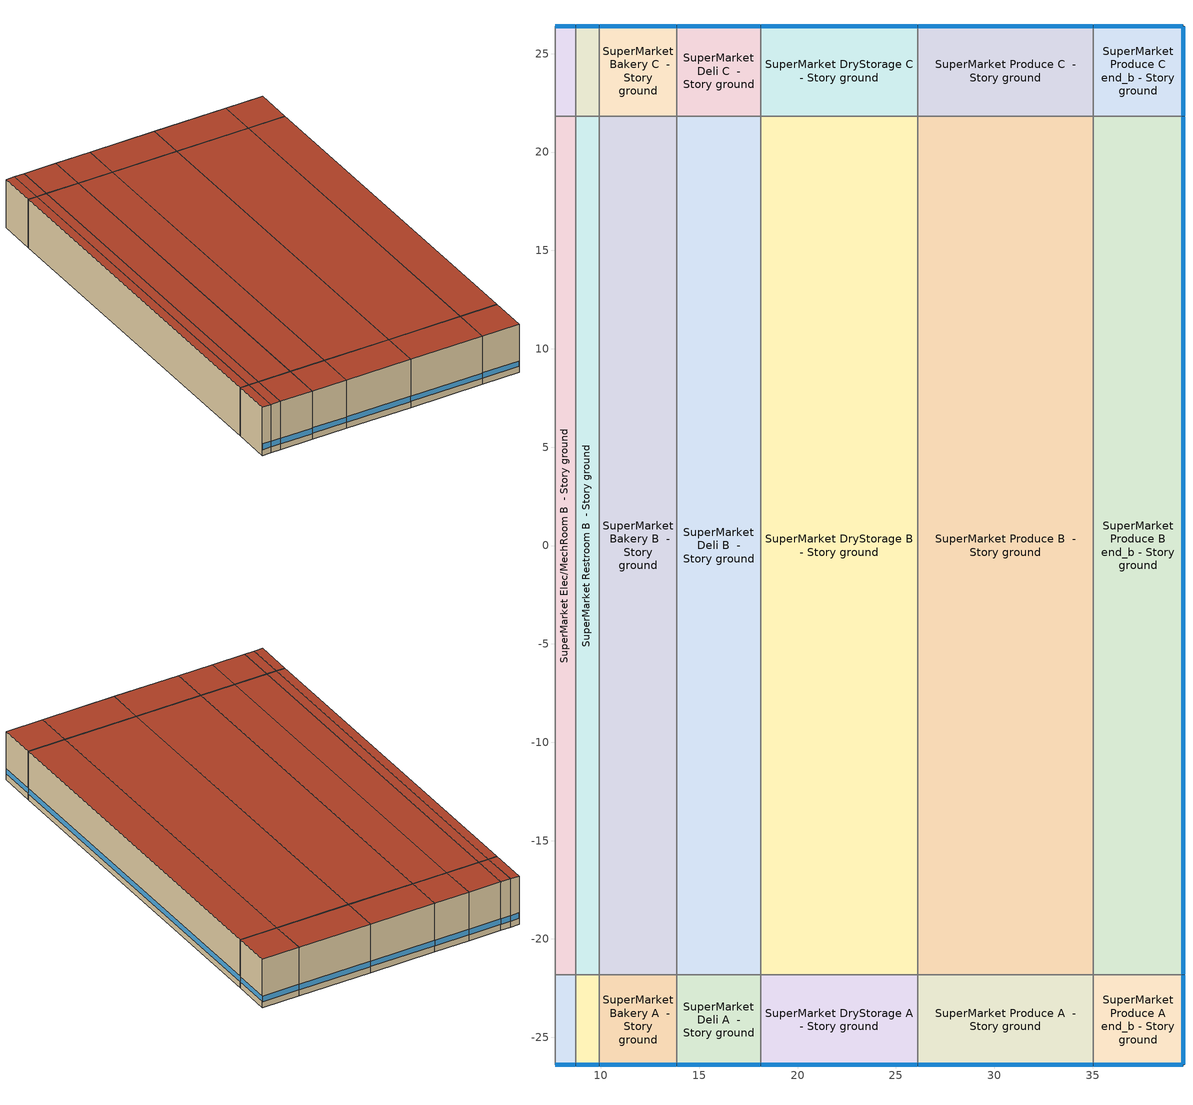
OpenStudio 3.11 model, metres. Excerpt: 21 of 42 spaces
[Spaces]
SuperMarket Elec/MechRoom A  - Story ground
 floor ground: 7.67,-26.4 7.67,-21.82 8.73,-21.82 8.73,-26.4 z0
 wall outside: 7.67,-26.4 8.73,-26.4 z0:6.1
 wall to SuperMarket Corridor A  - Story ground: 7.67,-21.82 7.67,-26.4 z0:6.1
 wall to SuperMarket Elec/MechRoom B  - Story ground: 8.73,-21.82 7.67,-21.82 z0:6.1
 wall to SuperMarket Restroom A  - Story ground: 8.73,-26.4 8.73,-21.82 z0:6.1
 window: 7.7,-26.4 8.7,-26.4 z0.76:1.47
 roof outside: 8.73,-26.4 8.73,-21.82 7.67,-21.82 7.67,-26.4 z6.1
SuperMarket Elec/MechRoom B  - Story ground
 floor ground: 7.67,-21.82 7.67,21.82 8.73,21.82 8.73,-21.82 z0
 wall to SuperMarket Corridor B  - Story ground: 7.67,21.82 7.67,-21.82 z0:6.1
 wall to SuperMarket Elec/MechRoom C  - Story ground: 8.73,21.82 7.67,21.82 z0:6.1
 wall to SuperMarket Restroom B  - Story ground: 8.73,-21.82 8.73,21.82 z0:6.1
 roof outside: 8.73,-21.82 8.73,21.82 7.67,21.82 7.67,-21.82 z6.1
SuperMarket Elec/MechRoom C  - Story ground
 floor ground: 7.67,21.82 7.67,26.4 8.73,26.4 8.73,21.82 z0
 wall outside: 8.73,26.4 7.67,26.4 z0:6.1
 wall to SuperMarket Corridor C  - Story ground: 7.67,26.4 7.67,21.82 z0:6.1
 wall to SuperMarket Restroom C  - Story ground: 8.73,21.82 8.73,26.4 z0:6.1
 window: 8.7,26.4 7.7,26.4 z0.76:1.47
 roof outside: 8.73,21.82 8.73,26.4 7.67,26.4 7.67,21.82 z6.1
SuperMarket Restroom A  - Story ground
 floor ground: 8.73,-26.4 8.73,-21.82 9.91,-21.82 9.91,-26.4 z0
 wall outside: 8.73,-26.4 9.91,-26.4 z0:6.1
 wall to SuperMarket Restroom B  - Story ground: 9.91,-21.82 8.73,-21.82 z0:6.1
 wall to SuperMarket Bakery A  - Story ground: 9.91,-26.4 9.91,-21.82 z0:6.1
 window: 8.75,-26.4 9.89,-26.4 z0.76:1.46
 roof outside: 9.91,-26.4 9.91,-21.82 8.73,-21.82 8.73,-26.4 z6.1
SuperMarket Restroom B  - Story ground
 floor ground: 8.73,-21.82 8.73,21.82 9.91,21.82 9.91,-21.82 z0
 wall to SuperMarket Restroom C  - Story ground: 9.91,21.82 8.73,21.82 z0:6.1
 wall to SuperMarket Bakery B  - Story ground: 9.91,-21.82 9.91,21.82 z0:6.1
 roof outside: 9.91,-21.82 9.91,21.82 8.73,21.82 8.73,-21.82 z6.1
SuperMarket Restroom C  - Story ground
 floor ground: 8.73,21.82 8.73,26.4 9.91,26.4 9.91,21.82 z0
 wall outside: 9.91,26.4 8.73,26.4 z0:6.1
 wall to SuperMarket Bakery C  - Story ground: 9.91,21.82 9.91,26.4 z0:6.1
 window: 9.89,26.4 8.75,26.4 z0.76:1.46
 roof outside: 9.91,21.82 9.91,26.4 8.73,26.4 8.73,21.82 z6.1
SuperMarket Bakery A  - Story ground
 floor ground: 9.91,-26.4 9.91,-21.82 13.87,-21.82 13.87,-26.4 z0
 wall outside: 9.91,-26.4 13.87,-26.4 z0:6.1
 wall to SuperMarket Bakery B  - Story ground: 13.87,-21.82 9.91,-21.82 z0:6.1
 wall to SuperMarket Deli A  - Story ground: 13.87,-26.4 13.87,-21.82 z0:6.1
 window: 9.94,-26.4 13.85,-26.4 z0.76:1.44
 roof outside: 13.87,-26.4 13.87,-21.82 9.91,-21.82 9.91,-26.4 z6.1
SuperMarket Bakery B  - Story ground
 floor ground: 9.91,-21.82 9.91,21.82 13.87,21.82 13.87,-21.82 z0
 wall to SuperMarket Bakery C  - Story ground: 13.87,21.82 9.91,21.82 z0:6.1
 wall to SuperMarket Deli B  - Story ground: 13.87,-21.82 13.87,21.82 z0:6.1
 roof outside: 13.87,-21.82 13.87,21.82 9.91,21.82 9.91,-21.82 z6.1
SuperMarket Bakery C  - Story ground
 floor ground: 9.91,21.82 9.91,26.4 13.87,26.4 13.87,21.82 z0
 wall outside: 13.87,26.4 9.91,26.4 z0:6.1
 wall to SuperMarket Deli C  - Story ground: 13.87,21.82 13.87,26.4 z0:6.1
 window: 13.85,26.4 9.94,26.4 z0.76:1.44
 roof outside: 13.87,21.82 13.87,26.4 9.91,26.4 9.91,21.82 z6.1
SuperMarket Deli A  - Story ground
 floor ground: 13.87,-26.4 13.87,-21.82 18.13,-21.82 18.13,-26.4 z0
 wall outside: 13.87,-26.4 18.13,-26.4 z0:6.1
 wall to SuperMarket Deli B  - Story ground: 18.13,-21.82 13.87,-21.82 z0:6.1
 wall to SuperMarket DryStorage A  - Story ground: 18.13,-26.4 18.13,-21.82 z0:6.1
 window: 13.9,-26.4 18.1,-26.4 z0.76:1.44
 roof outside: 18.13,-26.4 18.13,-21.82 13.87,-21.82 13.87,-26.4 z6.1
SuperMarket Deli B  - Story ground
 floor ground: 13.87,-21.82 13.87,21.82 18.13,21.82 18.13,-21.82 z0
 wall to SuperMarket Deli C  - Story ground: 18.13,21.82 13.87,21.82 z0:6.1
 wall to SuperMarket DryStorage B  - Story ground: 18.13,-21.82 18.13,21.82 z0:6.1
 roof outside: 18.13,-21.82 18.13,21.82 13.87,21.82 13.87,-21.82 z6.1
SuperMarket Deli C  - Story ground
 floor ground: 13.87,21.82 13.87,26.4 18.13,26.4 18.13,21.82 z0
 wall outside: 18.13,26.4 13.87,26.4 z0:6.1
 wall to SuperMarket DryStorage C  - Story ground: 18.13,21.82 18.13,26.4 z0:6.1
 window: 18.1,26.4 13.9,26.4 z0.76:1.44
 roof outside: 18.13,21.82 18.13,26.4 13.87,26.4 13.87,21.82 z6.1
SuperMarket DryStorage A  - Story ground
 floor ground: 18.13,-26.4 18.13,-21.82 26.12,-21.82 26.12,-26.4 z0
 wall outside: 18.13,-26.4 26.12,-26.4 z0:6.1
 wall to SuperMarket DryStorage B  - Story ground: 26.12,-21.82 18.13,-21.82 z0:6.1
 wall to SuperMarket Produce A  - Story ground: 26.12,-26.4 26.12,-21.82 z0:6.1
 window: 18.15,-26.4 26.1,-26.4 z0.76:1.44
 roof outside: 26.12,-26.4 26.12,-21.82 18.13,-21.82 18.13,-26.4 z6.1
SuperMarket DryStorage B  - Story ground
 floor ground: 18.13,-21.82 18.13,21.82 26.12,21.82 26.12,-21.82 z0
 wall to SuperMarket DryStorage C  - Story ground: 26.12,21.82 18.13,21.82 z0:6.1
 wall to SuperMarket Produce B  - Story ground: 26.12,-21.82 26.12,21.82 z0:6.1
 roof outside: 26.12,-21.82 26.12,21.82 18.13,21.82 18.13,-21.82 z6.1
SuperMarket DryStorage C  - Story ground
 floor ground: 18.13,21.82 18.13,26.4 26.12,26.4 26.12,21.82 z0
 wall outside: 26.12,26.4 18.13,26.4 z0:6.1
 wall to SuperMarket Produce C  - Story ground: 26.12,21.82 26.12,26.4 z0:6.1
 window: 26.1,26.4 18.15,26.4 z0.76:1.44
 roof outside: 26.12,21.82 26.12,26.4 18.13,26.4 18.13,21.82 z6.1
SuperMarket Produce A  - Story ground
 floor ground: 26.12,-26.4 26.12,-21.82 35.02,-21.82 35.02,-26.4 z0
 wall outside: 26.12,-26.4 35.02,-26.4 z0:6.1
 wall to SuperMarket Produce B  - Story ground: 35.02,-21.82 26.12,-21.82 z0:6.1
 wall to SuperMarket Produce A end_b - Story ground: 35.02,-26.4 35.02,-21.82 z0:6.1
 window: 26.15,-26.4 35,-26.4 z0.76:1.44
 roof outside: 35.02,-26.4 35.02,-21.82 26.12,-21.82 26.12,-26.4 z6.1
SuperMarket Produce B  - Story ground
 floor ground: 26.12,-21.82 26.12,21.82 35.02,21.82 35.02,-21.82 z0
 wall to SuperMarket Produce C  - Story ground: 35.02,21.82 26.12,21.82 z0:6.1
 wall to SuperMarket Produce B end_b - Story ground: 35.02,-21.82 35.02,21.82 z0:6.1
 roof outside: 35.02,-21.82 35.02,21.82 26.12,21.82 26.12,-21.82 z6.1
SuperMarket Produce C  - Story ground
 floor ground: 26.12,21.82 26.12,26.4 35.02,26.4 35.02,21.82 z0
 wall outside: 35.02,26.4 26.12,26.4 z0:6.1
 wall to SuperMarket Produce C end_b - Story ground: 35.02,21.82 35.02,26.4 z0:6.1
 window: 35,26.4 26.15,26.4 z0.76:1.44
 roof outside: 35.02,21.82 35.02,26.4 26.12,26.4 26.12,21.82 z6.1
SuperMarket Produce A end_b - Story ground
 floor ground: 35.02,-26.4 35.02,-21.82 39.59,-21.82 39.59,-26.4 z0
 wall outside: 35.02,-26.4 39.59,-26.4 39.59,-21.82 z0:6.1
 wall to SuperMarket Produce B end_b - Story ground: 39.59,-21.82 35.02,-21.82 z0:6.1
 window: 35.05,-26.4 39.57,-26.4 / 39.59,-26.37 39.59,-21.85 z0.76:1.44
 roof outside: 39.59,-26.4 39.59,-21.82 35.02,-21.82 35.02,-26.4 z6.1
SuperMarket Produce B end_b - Story ground
 floor ground: 35.02,-21.82 35.02,21.82 39.59,21.82 39.59,-21.82 z0
 wall outside: 39.59,-21.82 39.59,21.82 z0:6.1
 wall to SuperMarket Produce C end_b - Story ground: 39.59,21.82 35.02,21.82 z0:6.1
 window: 39.59,-21.8 39.59,21.8 z0.76:1.43
 roof outside: 39.59,-21.82 39.59,21.82 35.02,21.82 35.02,-21.82 z6.1
SuperMarket Produce C end_b - Story ground
 floor ground: 35.02,21.82 35.02,26.4 39.59,26.4 39.59,21.82 z0
 wall outside: 39.59,21.82 39.59,26.4 35.02,26.4 z0:6.1
 window: 39.59,21.85 39.59,26.37 / 39.57,26.4 35.05,26.4 z0.76:1.44
 roof outside: 39.59,21.82 39.59,26.4 35.02,26.4 35.02,21.82 z6.1
[Building]
90.1-2019|SuperMarket: Standards Number of Stories=1; Standards Building Type=SuperMarket
[Site]
Boston Logan IntL Arpt_MA_USA: Latitude {deg}=42.37; Longitude {deg}=-71.02; Time Zone {hr}=-5; Elevation {m}=6
[Site:WaterMainsTemperature]
Calculation Method=Correlation; Annual Average Outdoor Air Temperature {C}=10.55; Maximum Difference In Monthly Average Outdoor Air Temperatures {deltaC}=26.4; Temperature Multiplier=1; Temperature Offset {deltaC}=0
[SizingPeriod:DesignDay] Barometric Pressure {Pa}=101253; Rain Indicator=No; Snow Indicator=No; Day of Month=21; Daylight Saving Time Indicator=No; Humidity Condition Type=Wetbulb; Dry-Bulb Temperature Range Modifier Type=DefaultMultipliers
Name | Maximum Dry-Bulb Temperature {C} | Daily Dry-Bulb Temperature Range {deltaC} | Wind Speed {m/s} | Wind Direction {deg} | Month | Day Type | Wetbulb or DewPoint at Maximum Dry-Bulb {C} | Solar Model Indicator | ASHRAE Clear Sky Optical Depth for Beam Irradiance | ASHRAE Clear Sky Optical Depth for Diffuse Irradiance | Sky Clearness
Boston Logan IntL Arpt Ann Clg .4% Condns DB=>MWB 1 | 32.7 | 8.4 | 6.3 | 270 | 7 | SummerDesignDay | 22.9 | ASHRAETau | 0.488 | 1.95
Boston Logan IntL Arpt Ann Clg .4% Condns WB=>MDB 1 | 30.2 | 8.4 | 6.3 | 270 | 7 | SummerDesignDay | 24.6 | ASHRAETau | 0.488 | 1.95
Boston Logan IntL Arpt Ann Htg 99.6% Condns DB 1 | -13.6 | 0 | 7.2 | 320 | 1 | WinterDesignDay | -13.6 | ASHRAEClearSky |  |  | 0
[ClimateZones]
Climate Zone Institution Name 1=ASHRAE; Climate Zone Document Name 1=ANSI/ASHRAE Standard 169; Climate Zone Document Year 1=2006; Climate Zone Value 1=5A
[SpaceType] Standards Building Type=SuperMarket
Name | Standards Space Type
SuperMarket Elec/MechRoom | Elec/MechRoom
SuperMarket Restroom | Restroom
SuperMarket Bakery | Bakery
SuperMarket Deli | Deli
SuperMarket DryStorage | DryStorage
SuperMarket Produce | Produce
[BuildingStory]
Story ground: Nominal Z Coordinate {m}=0; Nominal Floor to Floor Height {m}=6.096
[Space] Building Story=Story ground
Name | Space Type | Thermal Zone
SuperMarket Elec/MechRoom A  - Story ground | SuperMarket Elec/MechRoom | Zone SuperMarket Elec/MechRoom A  - Story ground
SuperMarket Elec/MechRoom B  - Story ground | SuperMarket Elec/MechRoom | Zone SuperMarket Elec/MechRoom B  - Story ground
SuperMarket Elec/MechRoom C  - Story ground | SuperMarket Elec/MechRoom | Zone SuperMarket Elec/MechRoom C  - Story ground
SuperMarket Restroom A  - Story ground | SuperMarket Restroom | Zone SuperMarket Restroom A  - Story ground
SuperMarket Restroom B  - Story ground | SuperMarket Restroom | Zone SuperMarket Restroom B  - Story ground
SuperMarket Restroom C  - Story ground | SuperMarket Restroom | Zone SuperMarket Restroom C  - Story ground
SuperMarket Bakery A  - Story ground | SuperMarket Bakery | Zone SuperMarket Bakery A  - Story ground
SuperMarket Bakery B  - Story ground | SuperMarket Bakery | Zone SuperMarket Bakery B  - Story ground
SuperMarket Bakery C  - Story ground | SuperMarket Bakery | Zone SuperMarket Bakery C  - Story ground
SuperMarket Deli A  - Story ground | SuperMarket Deli | Zone SuperMarket Deli A  - Story ground
SuperMarket Deli B  - Story ground | SuperMarket Deli | Zone SuperMarket Deli B  - Story ground
SuperMarket Deli C  - Story ground | SuperMarket Deli | Zone SuperMarket Deli C  - Story ground
SuperMarket DryStorage A  - Story ground | SuperMarket DryStorage | Zone SuperMarket DryStorage A  - Story ground
SuperMarket DryStorage B  - Story ground | SuperMarket DryStorage | Zone SuperMarket DryStorage B  - Story ground
SuperMarket DryStorage C  - Story ground | SuperMarket DryStorage | Zone SuperMarket DryStorage C  - Story ground
SuperMarket Produce A  - Story ground | SuperMarket Produce | Zone SuperMarket Produce A  - Story ground
SuperMarket Produce B  - Story ground | SuperMarket Produce | Zone SuperMarket Produce B  - Story ground
SuperMarket Produce C  - Story ground | SuperMarket Produce | Zone SuperMarket Produce C  - Story ground
SuperMarket Produce A end_b - Story ground | SuperMarket Produce | Zone SuperMarket Produce A end_b - Story ground
SuperMarket Produce B end_b - Story ground | SuperMarket Produce | Zone SuperMarket Produce B end_b - Story ground
SuperMarket Produce C end_b - Story ground | SuperMarket Produce | Zone SuperMarket Produce C end_b - Story ground
[ThermalZone] Multiplier=1; Use Ideal Air Loads=No
Zone SuperMarket Elec/MechRoom A  - Story ground; Zone SuperMarket Elec/MechRoom B  - Story ground; Zone SuperMarket Elec/MechRoom C  - Story ground; Zone SuperMarket Restroom A  - Story ground; Zone SuperMarket Restroom B  - Story ground; Zone SuperMarket Restroom C  - Story ground; Zone SuperMarket Bakery A  - Story ground; Zone SuperMarket Bakery B  - Story ground; Zone SuperMarket Bakery C  - Story ground; Zone SuperMarket Deli A  - Story ground; Zone SuperMarket Deli B  - Story ground; Zone SuperMarket Deli C  - Story ground; Zone SuperMarket DryStorage A  - Story ground; Zone SuperMarket DryStorage B  - Story ground; Zone SuperMarket DryStorage C  - Story ground; Zone SuperMarket Produce A  - Story ground; Zone SuperMarket Produce B  - Story ground; Zone SuperMarket Produce C  - Story ground; Zone SuperMarket Produce A end_b - Story ground; Zone SuperMarket Produce B end_b - Story ground; Zone SuperMarket Produce C end_b - Story ground
